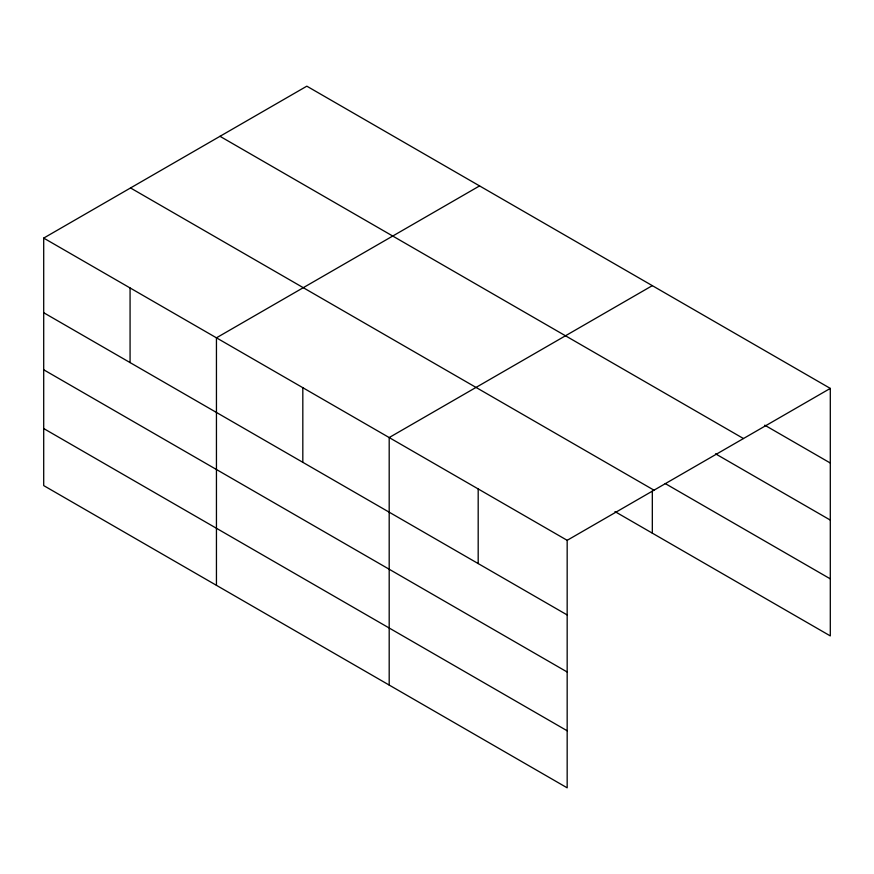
<?xml version="1.0" encoding="UTF-8"?>
<svg xmlns="http://www.w3.org/2000/svg" width="874" height="874" viewBox="0 0 874 874"><rect width="100%" height="100%" fill="white"/><g stroke="black" fill="none" stroke-linecap="round" stroke-linejoin="round"><path stroke-width="1.31" d="M43.7 238.089L567.171 540.318L567.171 787.824L43.7 485.594L43.7 238.089L306.829 86.176L830.3 388.406L830.3 635.911L614.968 511.585M479.575 185.911L216.446 337.823L216.446 585.329M652.321 285.645L389.192 437.557L389.192 685.063M567.171 540.318L830.3 388.406M764.728 425.168L830.3 463.023M219.997 136.311L743.468 438.54M715.544 453.825L830.3 520.085M665.201 483.541L830.3 578.861M130.532 187.954L654.003 490.183M43.7 312.717L567.171 614.946M43.7 369.768L567.171 671.997M43.7 428.544L567.171 730.773M652.321 491.046L652.321 533.151M478.187 488.937L478.187 563.566M302.819 387.695L302.819 462.313M130.073 287.961L130.073 362.579"/></g></svg>
